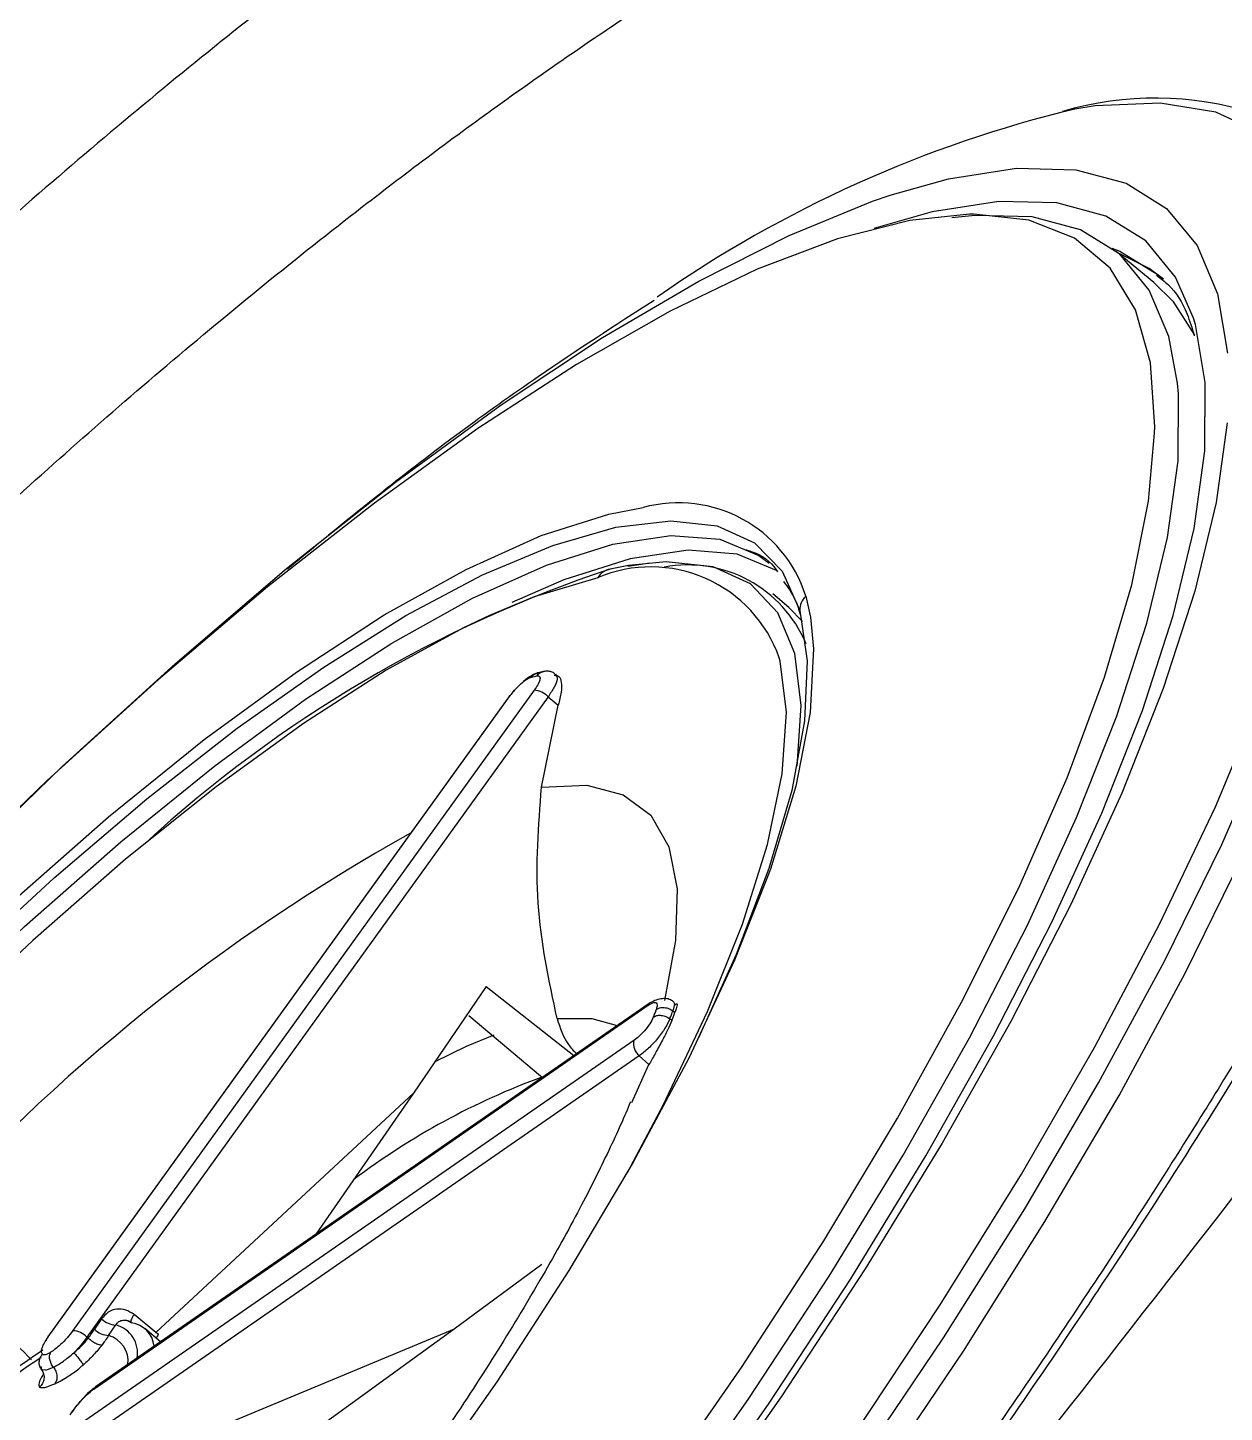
# Model space of a CAD drawing. Extents: x 400 to 501, y 484 to 634.
# Drawn here: x 488.239 to 489.361, y 522.455 to 523.753 of the extents above; entities that cross this region are included whole.
import ezdxf

# ---------------------------------------------------------------- set-up
doc = ezdxf.new("R2010")
doc.units = 0
doc.header["$MEASUREMENT"] = 0
doc.layers.add('DIM', color=3, linetype='Continuous')
doc.layers.add('GEOMETRY', color=3, linetype='Continuous', lineweight=25)

# ---------------------------------------------------------------- blocks, each defined once
blk = doc.blocks.new('2026 GRANDEE')
at = {"layer": 'GEOMETRY', "ltscale": 16}
for p, q in [((38.8699, -73.3264), (38.8345, -73.2973)), ((38.3775, -73.5917), (38.3604, -73.595)), ((38.3977, -73.5894), (38.3769, -73.5926)), ((38.5277, -73.6308), (38.5127, -73.6181)), ((38.5437, -73.6202), (38.548, -73.6399)), ((38.5277, -73.6308), (38.5405, -73.6441)), ((38.298, -73.691), (38.2928, -73.6921)), ((38.2657, -73.7142), (37.8334, -74.3141)), ((37.8346, -74.3134), (38.2668, -73.7135)), ((38.2893, -73.7085), (37.857, -74.3084)), ((38.3024, -73.7145), (37.8702, -74.3145)), ((38.3024, -73.7145), (38.3118, -73.7223)), ((38.2961, -73.7992), (38.3118, -73.7223)), ((38.2441, -73.9861), (38.1761, -74.0859)), ((38.2441, -73.9861), (38.3265, -74.0505)), ((37.8767, -74.3631), (38.3952, -74.004)), ((38.3969, -74.0018), (37.8783, -74.3609)), ((38.2281, -74.0131), (38.295, -74.0696)), ((38.4192, -74.0089), (38.4211, -74.0104)), ((38.4197, -74.0141), (38.4211, -74.0104)), ((38.4183, -74.0177), (38.4163, -74.0162)), ((38.4183, -74.0177), (38.4197, -74.0141)), ((38.3826, -74.0365), (37.864, -74.3957)), ((38.3877, -74.051), (37.8692, -74.4101)), ((38.3877, -74.051), (38.3967, -74.0592)), ((38.3807, -74.0947), (38.3967, -74.0592)), ((38.295, -74.0696), (38.2965, -74.0709)), ((38.1761, -74.0859), (37.9347, -74.3102)), ((38.1761, -74.0859), (38.0851, -74.2177)), ((38.2964, -74.2463), (38.2143, -74.307)), ((37.8839, -74.2973), (37.8772, -74.3071)), ((37.9347, -74.3102), (37.9143, -74.2933)), ((37.8905, -74.3129), (37.8972, -74.3031)), ((37.939, -74.3188), (37.9245, -74.3065)), ((37.9371, -74.3121), (37.9347, -74.3102)), ((38.2143, -74.307), (37.9371, -74.4222)), ((38.2143, -74.307), (37.967, -74.486)), ((37.8331, -74.3149), (37.8317, -74.3178)), ((37.8714, -74.3154), (37.8702, -74.3145)), ((37.827, -74.342), (37.8277, -74.3451)), ((37.8318, -74.3454), (37.8277, -74.3451)), ((37.8318, -74.3454), (37.8388, -74.3427))]:
    blk.add_line(p, q, dxfattribs=at)
at = {"layer": 'GEOMETRY', "ltscale": 16, "flags": 128}
for points in [[(37.986, -75.1486), (38.0944, -75.0315), (38.2006, -74.9105), (38.3037, -74.7868), (38.403, -74.6614), (38.4976, -74.5351), (38.5867, -74.4091), (38.6697, -74.2843), (38.7458, -74.1618), (38.8145, -74.0426), (38.8752, -73.9276), (38.9275, -73.8177), (38.9708, -73.7138)], [(38.971, -73.1869), (38.9277, -73.167), (38.8756, -73.1584), (38.8149, -73.1611), (38.7956, -73.1641)], [(37.9982, -75.1632), (38.1046, -75.0483), (38.2089, -74.9297), (38.3104, -74.8085), (38.4082, -74.6854), (38.5017, -74.5615), (38.59, -74.4378), (38.6726, -74.315), (38.7488, -74.1942), (38.818, -74.0764), (38.8797, -73.9623), (38.9334, -73.8529), (38.9788, -73.7489), (39.0154, -73.6513), (39.043, -73.5607), (39.0614, -73.4778), (39.0705, -73.4032), (39.0701, -73.3376), (39.0603, -73.2813), (39.0412, -73.2349), (39.0128, -73.1987), (38.9755, -73.173), (38.9635, -73.1677)], [(38.0145, -75.1787), (38.1212, -75.0633), (38.226, -74.9443), (38.3278, -74.8227), (38.426, -74.6992), (38.5197, -74.5749), (38.6084, -74.4506), (38.6913, -74.3275), (38.7677, -74.2063), (38.8372, -74.088), (38.8991, -73.9735), (38.953, -73.8637), (38.9985, -73.7594), (39.0353, -73.6614), (39.063, -73.5704), (39.0815, -73.4873), (39.0906, -73.4124), (39.0902, -73.3466), (39.0804, -73.2901), (39.0611, -73.2436), (39.0327, -73.2073), (39.0287, -73.2036)], [(38.6226, -73.2447), (38.6775, -73.2293), (38.7412, -73.2195), (38.7967, -73.2209), (38.8437, -73.2335), (38.8817, -73.2572), (38.9103, -73.2919), (38.9294, -73.3372), (38.9388, -73.3928)], [(38.9383, -73.4581), (38.9281, -73.5326), (38.9081, -73.6158), (38.8786, -73.7067), (38.8398, -73.8048), (38.792, -73.9091), (38.7357, -74.0188), (38.6713, -74.1329), (38.5993, -74.2505), (38.5205, -74.3705), (38.4354, -74.492), (38.3448, -74.6139), (38.2494, -74.735), (38.1502, -74.8546), (38.0478, -74.9714), (37.9433, -75.0845)], [(37.635, -73.9913), (37.7408, -73.8829), (37.8471, -73.78), (37.9529, -73.6836), (38.0573, -73.5945), (38.1594, -73.5134), (38.2583, -73.4411), (38.3533, -73.3781), (38.4434, -73.3251), (38.528, -73.2824), (38.6062, -73.2504), (38.6226, -73.2447)], [(38.907, -73.3598), (38.8902, -73.3215), (38.8621, -73.2876), (38.8249, -73.2643), (38.779, -73.252), (38.7246, -73.2506), (38.6622, -73.2603), (38.6074, -73.2758)], [(38.6972, -73.2625), (38.6411, -73.2684), (38.5733, -73.2856), (38.4982, -73.314), (38.4165, -73.3533), (38.329, -73.4033), (38.2364, -73.4634), (38.1396, -73.5331), (38.0395, -73.6117), (37.937, -73.6986), (37.8329, -73.793), (37.7283, -73.894), (37.6241, -74.0006)], [(38.8919, -73.4208), (38.8838, -73.3772), (38.8654, -73.3336), (38.8378, -73.3001), (38.8012, -73.2772), (38.7559, -73.2651), (38.7024, -73.2637), (38.6805, -73.266)], [(38.8705, -73.4676), (38.8706, -73.4618), (38.8665, -73.4019), (38.8525, -73.3522), (38.8287, -73.3131), (38.7953, -73.285), (38.7526, -73.2681), (38.7011, -73.2625), (38.6972, -73.2625)], [(38.8305, -73.2942), (38.838, -73.2972), (38.873, -73.3187)], [(38.8787, -73.3235), (38.8653, -73.3135), (38.8366, -73.2991)], [(38.8699, -73.3264), (38.8877, -73.344), (38.9079, -73.3758)], [(37.9437, -75.076), (38.046, -74.9653), (38.1462, -74.851), (38.2433, -74.734), (38.3366, -74.6154), (38.4253, -74.4961), (38.5086, -74.3772), (38.5858, -74.2598), (38.6562, -74.1447), (38.7192, -74.033), (38.7743, -73.9256), (38.8211, -73.8235), (38.8591, -73.7275), (38.888, -73.6385), (38.9075, -73.5571), (38.9176, -73.4842), (38.918, -73.4203), (38.9088, -73.3659), (38.907, -73.3598)], [(37.9335, -75.0611), (38.0342, -74.9521), (38.1328, -74.8395), (38.2285, -74.7243), (38.3204, -74.6075), (38.4077, -74.4901), (38.4897, -74.373), (38.5657, -74.2574), (38.635, -74.1441), (38.6971, -74.0341), (38.7514, -73.9284), (38.7974, -73.8278), (38.8348, -73.7333), (38.8633, -73.6456), (38.8825, -73.5655), (38.8924, -73.4937), (38.8928, -73.4308), (38.8919, -73.4208)], [(37.9186, -75.045), (38.0215, -74.9336), (38.1221, -74.8185), (38.2196, -74.7007), (38.313, -74.5813), (38.4014, -74.4613), (38.4842, -74.3419), (38.5605, -74.2242), (38.6297, -74.1092), (38.6911, -73.9979), (38.7442, -73.8913), (38.7884, -73.7905), (38.8235, -73.6963), (38.849, -73.6096), (38.8647, -73.5312), (38.8705, -73.4676)], [(37.6136, -74.0901), (37.7061, -73.996), (37.7987, -73.908), (37.8904, -73.8272), (37.9801, -73.7547), (38.0665, -73.6914), (38.1486, -73.6379), (38.2254, -73.5952), (38.2959, -73.5635), (38.3592, -73.5435), (38.3913, -73.5374)], [(37.7514, -73.9654), (37.8396, -73.8843), (37.9264, -73.8102), (38.0109, -73.7441), (38.0922, -73.6867), (38.1691, -73.6386), (38.2409, -73.6005), (38.3067, -73.5728), (38.3657, -73.5558), (38.4172, -73.5497), (38.4607, -73.5545), (38.4955, -73.5703), (38.5214, -73.5969), (38.538, -73.6338)], [(37.6298, -74.1089), (37.7207, -74.0164), (37.8118, -73.9299), (37.902, -73.8505), (37.9901, -73.7792), (38.0751, -73.7169), (38.1558, -73.6644), (38.2313, -73.6223), (38.3006, -73.5912), (38.3629, -73.5715), (38.4172, -73.5634), (38.4631, -73.567), (38.4998, -73.5822), (38.5094, -73.5894)], [(38.5175, -73.597), (38.5162, -73.5962), (38.4795, -73.5809), (38.4336, -73.5773), (38.3792, -73.5854), (38.317, -73.6051), (38.2682, -73.6262)], [(38.5356, -73.7796), (38.5394, -73.7227), (38.5334, -73.6742), (38.5175, -73.6361), (38.4919, -73.6089), (38.4568, -73.5928), (38.4128, -73.5882), (38.3775, -73.5917)], [(38.3487, -73.6031), (38.2893, -73.6211), (38.2473, -73.6385)], [(38.538, -73.6338), (38.5451, -73.6808), (38.5426, -73.7372), (38.5306, -73.8024), (38.5091, -73.8756), (38.4785, -73.9559), (38.4432, -74.034)], [(38.2473, -73.6385), (38.223, -73.6501), (38.1506, -73.6897), (38.0731, -73.7395), (37.9913, -73.7988), (37.9064, -73.8668), (37.8195, -73.9428), (37.7315, -74.0258), (37.6437, -74.1147), (37.557, -74.2083), (37.4727, -74.3056), (37.3917, -74.4053), (37.3152, -74.5062), (37.2439, -74.6069)], [(38.548, -73.6399), (38.5509, -73.6696), (38.5478, -73.7292), (38.5343, -73.7983), (38.5106, -73.876), (38.477, -73.9613), (38.434, -74.0532), (38.382, -74.1505), (38.3218, -74.252), (38.2541, -74.3564), (38.1796, -74.4624), (38.0995, -74.5686), (38.0147, -74.6737), (37.9262, -74.7765), (37.8351, -74.8755)], [(38.3765, -74.1603), (38.4099, -74.0972), (38.4517, -74.0094), (38.4844, -73.9277), (38.5078, -73.8531), (38.5216, -73.7867), (38.5255, -73.7291), (38.5196, -73.6813), (38.5188, -73.6782)], [(38.2657, -73.7142), (38.266, -73.7138), (38.2668, -73.7135)], [(38.2961, -73.7992), (38.3384, -73.7975), (38.3727, -73.8063), (38.3985, -73.8256), (38.4154, -73.8551), (38.4232, -73.8944), (38.4217, -73.9428), (38.4112, -73.999)], [(38.3107, -74.0161), (38.3432, -74.0159), (38.367, -74.0225)], [(38.1963, -74.0562), (38.2258, -74.042), (38.2516, -74.0314)], [(37.8334, -74.3141), (37.8333, -74.3144), (37.8331, -74.3149)], [(37.8346, -74.3134), (37.8337, -74.3138), (37.8334, -74.3141)]]:
    blk.add_lwpolyline(points, dxfattribs=at)
at = {"layer": 'GEOMETRY', "ltscale": 16}
for centre, radius, start, end in [((38.8713, -73.4649), 0.3111, 72.7705, 106.2644), ((39.0662, -74.2874), 1.1555, 103.5438, 124.9484), ((38.4244, -73.6581), 0.1252, 17.6304, 105.3223), ((38.7414, -74.7388), 1.2056, 108.4237, 132.6156), ((38.3985, -73.7204), 0.1275, 19.3492, 113.0082), ((38.3631, -73.6114), 0.0166, 99.4771, 149.8485), ((38.4331, -73.7112), 0.1201, 22.6609, 100.6082), ((38.5567, -73.6336), 0.0187, 134.1431, 180.7733), ((38.2879, -73.7287), 0.0202, 44.3449, 86.1497), ((39.0369, -75.3967), 1.778, 119.0586, 138.4212), ((38.3995, -74.0055), 0.00452, 109.1594, 160.6351), ((38.3973, -74.0395), 0.015, 168.75, 230.2264), ((38.5341, -74.7167), 0.6882, 110.1962, 126.9652), ((37.8984, -74.2824), 0.0208, 225.9977, 266.7576), ((37.8557, -74.3286), 0.0202, 44.3448, 86.1497), ((37.8917, -74.2922), 0.0208, 225.9977, 266.7576), ((37.8906, -74.3293), 0.027, 349.8905, 75.9113), ((37.9085, -74.3255), 0.0247, 5.9705, 82.2036), ((37.9557, -74.325), 0.0227, 145.2686, 155.2544), ((37.8838, -74.3371), 0.025, 353.608, 74.528), ((38.1109, -74.7592), 0.5163, 123.1041, 134.1555), ((38.0721, -74.7204), 0.4577, 122.3318, 134.2693), ((37.881, -74.3647), 0.00463, 125.1339, 160.3548)]:
    blk.add_arc(centre, radius, start, end, dxfattribs=at)
for points, knots in [([(37.1696, -73.8677), (37.2364, -73.7816), (37.3701, -73.6092), (37.5489, -73.3412), (37.7083, -73.0709), (37.8447, -72.8008), (37.9562, -72.5347), (38.0405, -72.2761), (38.0958, -72.0288), (38.1202, -71.7967), (38.1123, -71.5837), (38.0704, -71.395), (37.9968, -71.2318), (37.9203, -71.1513), (37.8818, -71.1108)], [0, 0, 0, 0, 0.0804397, 0.1609941, 0.2417589, 0.3228542, 0.4044349, 0.4866693, 0.56971, 0.6536972, 0.7387473, 0.8248899, 0.9120422, 1, 1, 1, 1]), ([(38.0001, -71.5771), (38.006, -71.593), (38.0163, -71.6211), (38.0268, -71.6612), (38.0333, -71.6921), (38.0381, -71.7192), (38.0422, -71.748), (38.0458, -71.7817), (38.0484, -71.8203), (38.0496, -71.8591), (38.0495, -71.9009), (38.0479, -71.9472), (38.0428, -72.0171), (38.0316, -72.106), (38.0133, -72.2048), (37.991, -72.3008), (37.9632, -72.4017), (37.9265, -72.5159), (37.8811, -72.6388), (37.8311, -72.7595), (37.7801, -72.8711), (37.7265, -72.9802), (37.6584, -73.1094), (37.5726, -73.2587), (37.4901, -73.3904), (37.4193, -73.4974), (37.352, -73.5949), (37.2619, -73.7193), (37.191, -73.8094), (37.1521, -73.859)], [0, 0, 0, 0, 0.039707, 0.069678, 0.08994, 0.105275, 0.123592, 0.145002, 0.167455, 0.191897, 0.211299, 0.235348, 0.264429, 0.316934, 0.362871, 0.398587, 0.442193, 0.490064, 0.538208, 0.588355, 0.630351, 0.66603, 0.711689, 0.775522, 0.832602, 0.858758, 0.89538, 0.942461, 1, 1, 1, 1]), ([(38.2555, -75.0244), (38.315, -74.9514), (38.433, -74.8065), (38.5974, -74.5881), (38.7487, -74.375), (38.8997, -74.1475), (39.0446, -73.9104), (39.1765, -73.67), (39.2822, -73.45), (39.3624, -73.251), (39.4172, -73.0733), (39.4465, -72.9173), (39.4499, -72.7838), (39.4263, -72.674), (39.3742, -72.5898), (39.2923, -72.534), (39.1794, -72.5098), (39.0477, -72.5195), (38.9061, -72.5555), (38.7623, -72.61), (38.604, -72.6868), (38.433, -72.7856), (38.2518, -72.9056), (38.0628, -73.0455), (37.8684, -73.2037), (37.6712, -73.3783), (37.4736, -73.567), (37.2781, -73.768), (37.0861, -73.9784), (36.9636, -74.1245), (36.9024, -74.1976)], [0, 0, 0, 0, 0.033337, 0.066162, 0.098289, 0.129643, 0.170262, 0.209688, 0.24818, 0.286014, 0.323473, 0.360856, 0.398479, 0.436623, 0.475538, 0.515442, 0.556459, 0.598598, 0.630887, 0.663669, 0.696849, 0.730315, 0.763964, 0.797711, 0.831492, 0.86526, 0.898993, 0.932687, 0.96635, 1, 1, 1, 1]), ([(37.0569, -74.3158), (37.1133, -74.2484), (37.2262, -74.1136), (37.3838, -73.941), (37.5238, -73.7955), (37.6452, -73.6754), (37.7559, -73.5711), (37.8559, -73.4809), (37.9458, -73.403), (38.037, -73.3273), (38.1195, -73.2619), (38.1937, -73.2054), (38.2603, -73.1567), (38.329, -73.1084), (38.3995, -73.0612), (38.4718, -73.0153), (38.5487, -72.9693), (38.6265, -72.9263), (38.7033, -72.8875), (38.7775, -72.8538), (38.849, -72.8253), (38.9156, -72.8029), (38.974, -72.7869), (39.048, -72.7713), (39.131, -72.7635), (39.2172, -72.7723), (39.2864, -72.7978), (39.3317, -72.8321), (39.3594, -72.8672), (39.3718, -72.8859), (39.3764, -72.8971), (39.3765, -72.8973)], [0, 0, 0, 0, 0.0606152, 0.1213556, 0.161925, 0.2025431, 0.2432072, 0.2727221, 0.3028876, 0.3337022, 0.3651642, 0.3873423, 0.4106045, 0.4349495, 0.4603758, 0.4868818, 0.5146445, 0.5473364, 0.5773206, 0.6072906, 0.6402553, 0.6708473, 0.6990705, 0.724928, 0.7840999, 0.8385274, 0.8938071, 0.9476217, 0.9734349, 0.9995594, 1, 1, 1, 1]), ([(39.3825, -72.9102), (39.3847, -72.9167), (39.3888, -72.9286), (39.3916, -72.9523), (39.3924, -72.978), (39.3915, -73.0031), (39.3895, -73.0287), (39.3867, -73.0526), (39.383, -73.0767), (39.3782, -73.1035), (39.3719, -73.1329), (39.3607, -73.1796), (39.3413, -73.247), (39.3093, -73.34), (39.2694, -73.4408), (39.2285, -73.5332), (39.1919, -73.6104), (39.1626, -73.6695), (39.1353, -73.7226), (39.107, -73.7761), (39.0723, -73.8399), (39.0246, -73.9243), (38.9596, -74.0345), (38.874, -74.1725), (38.7751, -74.3233), (38.6646, -74.4832), (38.5449, -74.6481), (38.4059, -74.8307), (38.3031, -74.9567), (38.2493, -75.0225)], [0, 0, 0, 0, 0.046729, 0.086412, 0.119168, 0.151167, 0.171915, 0.188948, 0.206635, 0.224984, 0.244003, 0.263685, 0.310616, 0.358609, 0.407786, 0.454886, 0.482585, 0.507243, 0.528801, 0.5475, 0.571158, 0.603414, 0.644562, 0.695002, 0.755238, 0.807208, 0.865264, 0.929546, 1, 1, 1, 1]), ([(38.8723, -73.3197), (38.8761, -73.3226), (38.8878, -73.3315), (38.8995, -73.3495), (38.9055, -73.3693), (38.9076, -73.3763)], [0, 0, 0, 0, 0.236151, 0.729232, 1, 1, 1, 1]), ([(38.4015, -73.3432), (38.3652, -73.3667), (38.2786, -73.4228), (38.1647, -73.5071), (38.0874, -73.5708), (38.0582, -73.5949)], [0, 0, 0, 0, 0.3094272, 0.7388053, 1, 1, 1, 1]), ([(38.4866, -73.5766), (38.4886, -73.5772), (38.5013, -73.5809), (38.511, -73.5875), (38.5168, -73.597), (38.5172, -73.5976)], [0, 0, 0, 0, 0.15303, 0.944284, 1, 1, 1, 1]), ([(38.5229, -73.6067), (38.5268, -73.6119), (38.5333, -73.6206), (38.5372, -73.6332), (38.5387, -73.6382)], [0, 0, 0, 0, 0.609334, 1, 1, 1, 1]), ([(39.3344, -73.6754), (39.0943, -73.989), (38.614, -74.6164), (37.8515, -75.526), (37.0585, -76.4108), (36.2329, -77.2665), (35.3771, -78.0921), (34.4922, -78.8851), (33.5825, -79.6476), (32.9551, -80.1279), (32.6415, -80.3679)], [0, 0, 0, 0, 0.124824, 0.249783, 0.374855, 0.499996, 0.625137, 0.750211, 0.875173, 1, 1, 1, 1]), ([(38.2668, -73.7135), (38.2686, -73.7112), (38.2722, -73.7066), (38.2781, -73.701), (38.2832, -73.6974), (38.2855, -73.6965), (38.2867, -73.6961)], [0, 0, 0, 0, 0.2783949, 0.5577159, 0.7787918, 1, 1, 1, 1]), ([(38.293, -73.6921), (38.292, -73.6923), (38.2902, -73.6929), (38.2856, -73.6954), (38.2816, -73.698), (38.2789, -73.7006), (38.2787, -73.7008)], [0, 0, 0, 0, 0.251034, 0.494125, 0.965445, 1, 1, 1, 1]), ([(38.2867, -73.6961), (38.2875, -73.6951), (38.2892, -73.6931), (38.2917, -73.6925), (38.2928, -73.6922)], [0, 0, 0, 0, 0.513194, 1, 1, 1, 1]), ([(38.2867, -73.6961), (38.2876, -73.6959), (38.2893, -73.6955), (38.291, -73.6952), (38.2917, -73.695)], [0, 0, 0, 0, 0.560002, 1, 1, 1, 1]), ([(38.2917, -73.695), (38.2927, -73.695), (38.2949, -73.6951), (38.2948, -73.6985), (38.2928, -73.7032), (38.2905, -73.7067), (38.2893, -73.7085)], [0, 0, 0, 0, 0.278683, 0.558016, 0.778953, 1, 1, 1, 1]), ([(38.2917, -73.695), (38.2926, -73.694), (38.2943, -73.692), (38.2968, -73.6913), (38.298, -73.691)], [0, 0, 0, 0, 0.5049526, 1, 1, 1, 1]), ([(38.309, -73.6936), (38.3088, -73.6934), (38.3078, -73.6923), (38.3053, -73.6912), (38.3017, -73.6904), (38.2991, -73.6908), (38.2978, -73.691)], [0, 0, 0, 0, 0.097278, 0.40215, 0.704021, 1, 1, 1, 1]), ([(38.3102, -73.6954), (38.3105, -73.6962), (38.3112, -73.6983), (38.3085, -73.7052), (38.3044, -73.7114), (38.3024, -73.7145)], [0, 0, 0, 0, 0.23761, 0.618455, 1, 1, 1, 1]), ([(38.3079, -73.6945), (38.3095, -73.6946), (38.3128, -73.6947), (38.315, -73.7006), (38.3148, -73.71), (38.3128, -73.7181), (38.3118, -73.7223)], [0, 0, 0, 0, 0.241639, 0.487792, 0.7398, 1, 1, 1, 1]), ([(38.309, -73.6936), (38.3094, -73.6936), (38.3103, -73.6936), (38.3102, -73.6947), (38.3102, -73.6954)], [0, 0, 0, 0, 0.382662, 1, 1, 1, 1]), ([(40.1497, -73.709), (40.0127, -73.8419), (39.7344, -74.112), (39.3257, -74.5096), (38.9336, -74.8911), (38.5729, -75.2424), (38.2434, -75.5632), (37.9632, -75.8359), (37.7285, -76.0643), (37.5351, -76.2523), (37.361, -76.4215), (37.2052, -76.5728), (37.0576, -76.7162), (36.8887, -76.8801), (36.6825, -77.0802), (36.4323, -77.3228), (36.1506, -77.5956), (35.8375, -77.8988), (35.4928, -78.2323), (35.1244, -78.5882), (34.7337, -78.9655), (34.3219, -79.3632), (33.8821, -79.7881), (33.4291, -80.2259), (33.123, -80.5224), (32.9727, -80.668)], [0, 0, 0, 0, 0.057285, 0.116397, 0.171134, 0.221513, 0.267531, 0.309184, 0.338855, 0.365836, 0.39013, 0.411737, 0.431012, 0.451894, 0.482374, 0.517226, 0.556449, 0.600044, 0.64801, 0.700352, 0.753718, 0.810985, 0.872139, 0.937203, 1, 1, 1, 1]), ([(38.2721, -73.7071), (38.272, -73.7072), (38.2707, -73.7084), (38.2687, -73.7108), (38.267, -73.7129), (38.2664, -73.7138)], [0, 0, 0, 0, 0.0489925, 0.6246921, 1, 1, 1, 1]), ([(36.6233, -77.2588), (37.0522, -76.8403), (37.7117, -76.1969), (38.888, -75.0248), (39.6377, -74.2734), (40.1598, -73.75)], [0, 0, 0, 0, 0.360925, 0.55487, 1, 1, 1, 1]), ([(38.3107, -74.0161), (38.303, -73.9801), (38.2877, -73.908), (38.2933, -73.8355), (38.2961, -73.7992)], [0, 0, 0, 0, 0.499999, 1, 1, 1, 1]), ([(38.3952, -74.004), (38.397, -74.0029), (38.4007, -74.0007), (38.4038, -74.001), (38.4048, -74.0033), (38.404, -74.006), (38.4036, -74.0074)], [0, 0, 0, 0, 0.278395, 0.557716, 0.778792, 1, 1, 1, 1]), ([(38.4189, -73.9995), (38.4176, -73.9988), (38.4149, -73.9974), (38.4095, -73.9972), (38.4036, -73.9983), (38.3997, -74.0004), (38.3977, -74.0014)], [0, 0, 0, 0, 0.257027, 0.511725, 0.760281, 1, 1, 1, 1]), ([(38.4188, -73.9995), (38.4196, -74.0002), (38.4213, -74.0018), (38.4199, -74.0064), (38.4192, -74.0089)], [0, 0, 0, 0, 0.471808, 1, 1, 1, 1]), ([(38.4036, -74.0074), (38.4031, -74.0087), (38.4022, -74.0111), (38.4012, -74.0136), (38.4008, -74.0147)], [0, 0, 0, 0, 0.560002, 1, 1, 1, 1]), ([(38.4008, -74.0147), (38.4019, -74.0141), (38.404, -74.013), (38.4083, -74.0128), (38.4127, -74.0139), (38.4151, -74.0154), (38.4163, -74.0162)], [0, 0, 0, 0, 0.241096, 0.5, 0.758905, 1, 1, 1, 1]), ([(38.4036, -74.0074), (38.4047, -74.0068), (38.4068, -74.0057), (38.4111, -74.0055), (38.4156, -74.0065), (38.418, -74.0081), (38.4192, -74.0089)], [0, 0, 0, 0, 0.241095, 0.499999, 0.758904, 1, 1, 1, 1]), ([(38.4163, -74.0162), (38.4166, -74.0155), (38.4171, -74.0143), (38.4175, -74.0131), (38.4178, -74.0125)], [0, 0, 0, 0, 0.56, 1, 1, 1, 1]), ([(38.4178, -74.0125), (38.418, -74.0118), (38.4185, -74.0106), (38.419, -74.0094), (38.4192, -74.0089)], [0, 0, 0, 0, 0.56, 1, 1, 1, 1]), ([(38.4202, -74.0041), (38.4211, -74.0032), (38.4229, -74.0012), (38.4234, -74.0036), (38.4219, -74.0081), (38.4211, -74.0104)], [0, 0, 0, 0, 0.305265, 0.655315, 1, 1, 1, 1]), ([(38.3107, -74.0161), (38.3135, -74.0248), (38.3174, -74.0371), (38.3262, -74.0462), (38.3288, -74.0489)], [0, 0, 0, 0, 0.6963878, 1, 1, 1, 1]), ([(38.4008, -74.0147), (38.3998, -74.0167), (38.3979, -74.0207), (38.3927, -74.0274), (38.3874, -74.0329), (38.3842, -74.0353), (38.3826, -74.0365)], [0, 0, 0, 0, 0.278678, 0.557972, 0.778901, 1, 1, 1, 1]), ([(38.4163, -74.0162), (38.415, -74.0191), (38.4123, -74.0248), (38.405, -74.0348), (38.3963, -74.0443), (38.3906, -74.0488), (38.3877, -74.051)], [0, 0, 0, 0, 0.250189, 0.49996, 0.749751, 1, 1, 1, 1]), ([(38.4183, -74.0177), (38.417, -74.0207), (38.4145, -74.0266), (38.4086, -74.0379), (38.4022, -74.0496), (38.3985, -74.056), (38.3967, -74.0592)], [0, 0, 0, 0, 0.241639, 0.487791, 0.7398, 1, 1, 1, 1]), ([(38.3794, -74.0941), (38.3793, -74.0943), (38.3744, -74.1068), (38.3591, -74.1402), (38.3324, -74.194), (38.2975, -74.2571), (38.2561, -74.3259), (38.2216, -74.3791), (38.2017, -74.4085), (38.1985, -74.4132)], [0, 0, 0, 0, 0.0025098, 0.1786593, 0.3647092, 0.5594013, 0.7612529, 0.961197, 1, 1, 1, 1]), ([(38.8356, -75.1066), (39.0581, -74.8885), (39.3853, -74.568), (39.7116, -74.2469), (39.816, -74.1442)], [0, 0, 0, 0, 0.680374, 1, 1, 1, 1]), ([(36.9024, -74.1976), (36.8428, -74.2715), (36.7237, -74.4194), (36.5572, -74.6452), (36.4019, -74.8707), (36.2604, -75.0938), (36.1342, -75.3116), (36.0246, -75.5214), (35.933, -75.7204), (35.8601, -75.906), (35.8064, -76.0759), (35.772, -76.2282), (35.7563, -76.3615), (35.7588, -76.4871), (35.7855, -76.5968), (35.8417, -76.6813), (35.9222, -76.7316), (36.0247, -76.7494), (36.1473, -76.7363), (36.289, -76.6937), (36.4491, -76.6222), (36.6272, -76.5221), (36.8228, -76.3933), (37.0355, -76.2351), (37.2639, -76.0469), (37.4848, -75.8477), (37.6924, -75.6461), (37.8824, -75.4494), (38.0721, -75.2416), (38.1943, -75.0969), (38.2555, -75.0244)], [0, 0, 0, 0, 0.033614, 0.067247, 0.100909, 0.134592, 0.168275, 0.201911, 0.235432, 0.268754, 0.301786, 0.334429, 0.366583, 0.39818, 0.439365, 0.479481, 0.51862, 0.556963, 0.594762, 0.632292, 0.669842, 0.707709, 0.746186, 0.785545, 0.826049, 0.867901, 0.900188, 0.933126, 0.966494, 1, 1, 1, 1]), ([(37.8184, -74.3358), (37.7993, -74.3168), (37.7565, -74.2743), (37.7245, -74.2372), (37.7068, -74.2167)], [0, 0, 0, 0, 0.447618, 1, 1, 1, 1]), ([(37.9143, -74.2933), (37.9118, -74.2917), (37.9068, -74.2884), (37.898, -74.2878), (37.8897, -74.2906), (37.8859, -74.2951), (37.8839, -74.2973)], [0, 0, 0, 0, 0.248426, 0.496166, 0.745927, 1, 1, 1, 1]), ([(37.8972, -74.3031), (37.8981, -74.3019), (37.8994, -74.3002), (37.902, -74.299), (37.9041, -74.2985), (37.9061, -74.2985), (37.9082, -74.2989), (37.9101, -74.2998), (37.9113, -74.3006), (37.9119, -74.3011)], [0, 0, 0, 0, 0.270234, 0.399657, 0.525307, 0.647625, 0.767124, 0.884374, 1, 1, 1, 1]), ([(37.9069, -74.2987), (37.9072, -74.2987), (37.9084, -74.2988), (37.91, -74.2996), (37.9111, -74.3002)], [0, 0, 0, 0, 0.238905, 1, 1, 1, 1]), ([(37.9143, -74.2933), (37.9136, -74.2944), (37.9123, -74.2964), (37.9113, -74.2988), (37.911, -74.3006), (37.9116, -74.3009), (37.9119, -74.3011)], [0, 0, 0, 0, 0.249188, 0.5, 0.750812, 1, 1, 1, 1]), ([(37.857, -74.3084), (37.8553, -74.3107), (37.8518, -74.3153), (37.8459, -74.3212), (37.8406, -74.3258), (37.8377, -74.3277), (37.8362, -74.3287)], [0, 0, 0, 0, 0.2793916, 0.5595729, 0.778985, 1, 1, 1, 1]), ([(37.8714, -74.3154), (37.8725, -74.3139), (37.8745, -74.3112), (37.8764, -74.3084), (37.8772, -74.3071)], [0, 0, 0, 0, 0.559996, 1, 1, 1, 1]), ([(37.8286, -74.3304), (37.8281, -74.3296), (37.8272, -74.3282), (37.8285, -74.3238), (37.8309, -74.3187), (37.8333, -74.3152), (37.8346, -74.3134)], [0, 0, 0, 0, 0.279775, 0.557669, 0.777003, 1, 1, 1, 1]), ([(37.8702, -74.3145), (37.8683, -74.317), (37.8646, -74.322), (37.8602, -74.3268), (37.858, -74.3291)], [0, 0, 0, 0, 0.499837, 1, 1, 1, 1]), ([(37.858, -74.3291), (37.8605, -74.327), (37.8654, -74.3227), (37.8694, -74.3179), (37.8714, -74.3154)], [0, 0, 0, 0, 0.502456, 1, 1, 1, 1]), ([(37.8844, -74.3216), (37.8817, -74.3249), (37.8765, -74.3316), (37.8699, -74.3376), (37.8666, -74.3406)], [0, 0, 0, 0, 0.500266, 1, 1, 1, 1]), ([(37.8714, -74.3154), (37.8725, -74.3163), (37.8748, -74.3182), (37.8786, -74.3204), (37.8821, -74.3217), (37.8836, -74.3216), (37.8844, -74.3216)], [0, 0, 0, 0, 0.240868, 0.5, 0.759132, 1, 1, 1, 1]), ([(37.8905, -74.3129), (37.8894, -74.3146), (37.8874, -74.3175), (37.8853, -74.3203), (37.8844, -74.3216)], [0, 0, 0, 0, 0.56002, 1, 1, 1, 1]), ([(37.8277, -74.3451), (37.827, -74.344), (37.8257, -74.3417), (37.8253, -74.3377), (37.8262, -74.3337), (37.8278, -74.3315), (37.8286, -74.3304)], [0, 0, 0, 0, 0.25, 0.5, 0.75, 1, 1, 1, 1]), ([(37.8286, -74.3304), (37.829, -74.3306), (37.8297, -74.331), (37.831, -74.3308), (37.8315, -74.3307)], [0, 0, 0, 0, 0.564334, 1, 1, 1, 1]), ([(37.8315, -74.3307), (37.8323, -74.3305), (37.8337, -74.3301), (37.8354, -74.3291), (37.8362, -74.3287)], [0, 0, 0, 0, 0.554763, 1, 1, 1, 1]), ([(37.8388, -74.3427), (37.838, -74.3416), (37.8365, -74.3393), (37.8352, -74.3355), (37.835, -74.3317), (37.8358, -74.3297), (37.8362, -74.3287)], [0, 0, 0, 0, 0.25, 0.5, 0.75, 1, 1, 1, 1]), ([(37.8388, -74.3427), (37.8419, -74.341), (37.8479, -74.3377), (37.8546, -74.332), (37.858, -74.3291)], [0, 0, 0, 0, 0.502636, 1, 1, 1, 1]), ([(37.858, -74.3291), (37.8589, -74.3302), (37.8604, -74.3319), (37.8623, -74.3342), (37.8637, -74.336), (37.8648, -74.3375), (37.866, -74.3393), (37.8664, -74.3401), (37.8666, -74.3406)], [0, 0, 0, 0, 0.239694, 0.368513, 0.5, 0.631487, 0.760306, 1, 1, 1, 1]), ([(37.8295, -74.3489), (37.8293, -74.3492), (37.8273, -74.3526), (37.8244, -74.3581), (37.8252, -74.3602), (37.8256, -74.3614)], [0, 0, 0, 0, 0.056946, 0.50718, 1, 1, 1, 1]), ([(37.8277, -74.3451), (37.8284, -74.3464), (37.8299, -74.349), (37.8302, -74.3536), (37.8288, -74.3581), (37.8267, -74.3603), (37.8256, -74.3614)], [0, 0, 0, 0, 0.2404953, 0.4999383, 0.7594158, 1, 1, 1, 1]), ([(37.8388, -74.3427), (37.8396, -74.3439), (37.8412, -74.3464), (37.8422, -74.351), (37.8419, -74.3552), (37.8406, -74.3572), (37.84, -74.3582)], [0, 0, 0, 0, 0.240558, 0.500062, 0.759531, 1, 1, 1, 1]), ([(37.84, -74.3582), (37.8407, -74.3578), (37.8427, -74.3569), (37.8449, -74.3557), (37.8485, -74.3537), (37.8539, -74.3505), (37.8602, -74.346), (37.8646, -74.3423), (37.866, -74.3412), (37.8665, -74.3408), (37.8666, -74.3406)], [0, 0, 0, 0, 0.086835, 0.245405, 0.271126, 0.493318, 0.846308, 0.948648, 0.980749, 1, 1, 1, 1]), ([(37.8256, -74.3614), (37.827, -74.3617), (37.8296, -74.3625), (37.8366, -74.3596), (37.84, -74.3582)], [0, 0, 0, 0, 0.499434, 1, 1, 1, 1]), ([(37.8778, -74.3616), (37.8761, -74.3629), (37.8721, -74.3659), (37.8657, -74.3724), (37.8592, -74.38), (37.8559, -74.3849), (37.8543, -74.3874)], [0, 0, 0, 0, 0.207842, 0.471183, 0.73406, 1, 1, 1, 1]), ([(37.8564, -74.3849), (37.8579, -74.3827), (37.8609, -74.3782), (37.8665, -74.3719), (37.8719, -74.3667), (37.8751, -74.3643), (37.8767, -74.3631)], [0, 0, 0, 0, 0.27932, 0.5573264, 0.7768227, 1, 1, 1, 1])]:
    blk.add_open_spline(points, degree=3, knots=knots, dxfattribs=at)

msp = doc.modelspace()

# ---------------------------------------------------------------- block references
at = {"layer": 'DIM'}
msp.add_blockref('2026 GRANDEE', (450.4248, 596.8403), dxfattribs=at)

doc.saveas('drawing.dxf')
